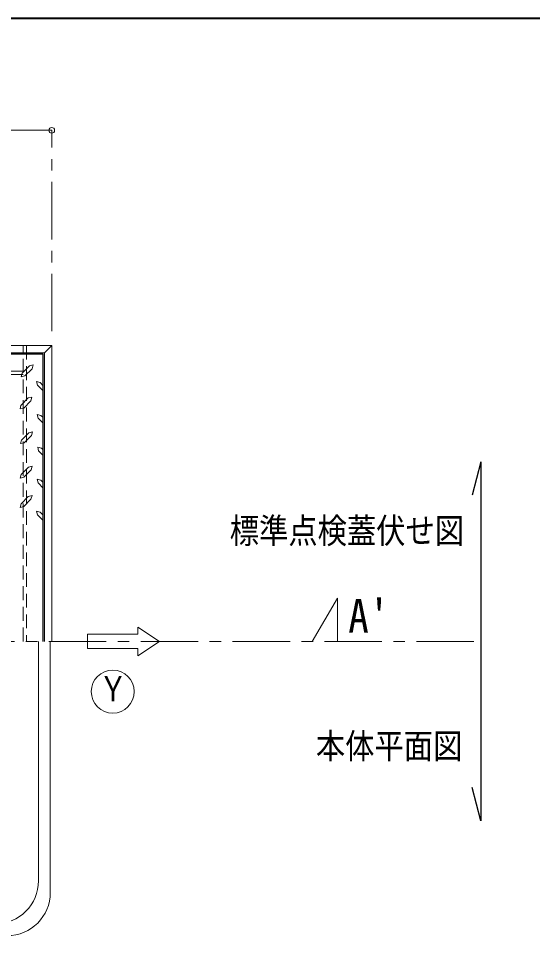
# Model space of a CAD drawing. Units: millimetres at full size, sheet at 1:8; details may follow other scales. Extents: x -1680 to 1560, y -1128 to 1120.
# Drawn here: x -433 to -74, y 481 to 1120 of the extents above; entities that cross this region are included whole.
import ezdxf
from ezdxf.enums import TextEntityAlignment as Align

# ---------------------------------------------------------------- set-up
doc = ezdxf.new("R2010")
doc.units = ezdxf.units.MM
doc.header["$LTSCALE"] = 8
doc.header["$PDMODE"] = 32
doc.header["$PDSIZE"] = 4
doc.linetypes.add('CHAIN1', pattern=[8, 5, -1, 1, -1])
doc.linetypes.add('DASHED1', pattern=[1.8, 1.2, -0.6])
doc.layers.add('0-0_ﾚｲﾔ1', color=4, linetype='Continuous', lineweight=9)
doc.styles.add('ＭＳ ゴシック', font='')
doc.styles.get('ＭＳ ゴシック').set_extended_font_data('MS Gothic')

msp = doc.modelspace()

# ---------------------------------------------------------------- linework, layer by layer
at = {"layer": '0-0_ﾚｲﾔ1', "color": 1, "lineweight": 40}
msp.add_line((1559.723, 1119.721), (-1680.277, 1119.721), dxfattribs=at)
at = {"layer": '0-0_ﾚｲﾔ1'}
for p, q in [((-1121.277, 1041.721), (-409.277, 1041.721)), ((-428.014, 870.614), (-422.951, 875.676)), ((-429.942, 872.462), (-430.585, 869.971)), ((-428.014, 870.614), (-430.585, 869.971)), ((-417.326, 866.114), (-419.898, 866.756)), ((-419.175, 864.185), (-419.898, 866.756)), ((-419.175, 864.185), (-415.277, 860.288)), ((-417.326, 866.114), (-415.277, 863.772)), ((-430.746, 850.122), (-431.389, 847.631)), ((-428.817, 848.274), (-423.755, 853.337)), ((-428.817, 848.274), (-431.389, 847.631)), ((-416.844, 843.131), (-419.416, 843.774)), ((-418.692, 841.203), (-419.416, 843.774)), ((-418.692, 841.203), (-415.277, 837.788)), ((-416.844, 843.131), (-415.277, 841.564)), ((-430.425, 825.935), (-431.067, 823.444)), ((-428.496, 824.087), (-423.433, 829.149)), ((-428.496, 824.087), (-431.067, 823.444)), ((-416.523, 820.31), (-419.094, 820.953)), ((-418.451, 818.381), (-419.094, 820.953)), ((-418.451, 818.381), (-415.277, 815.207)), ((-416.523, 820.31), (-415.277, 819.064)), ((-428.657, 800.14), (-423.594, 805.203)), ((-430.585, 801.989), (-431.228, 799.497)), ((-428.657, 800.14), (-431.228, 799.497)), ((-416.925, 798.051), (-419.496, 798.694)), ((-418.773, 796.122), (-419.496, 798.694)), ((-418.773, 796.122), (-415.277, 792.487)), ((-416.925, 798.051), (-415.277, 796.404)), ((-430.666, 781.578), (-425.603, 786.64)), ((-430.666, 781.578), (-431.308, 779.006)), ((-428.737, 779.73), (-431.308, 779.006)), ((-428.737, 779.73), (-423.755, 784.792)), ((-417.326, 775.792), (-419.898, 776.435)), ((-419.175, 773.864), (-419.898, 776.435)), ((-419.175, 773.864), (-415.277, 769.81)), ((-417.326, 775.792), (-415.277, 773.743)), ((-418.489, 518.932), (-418.489, 685.721))]:
    msp.add_line(p, q, dxfattribs=at)
at = {"layer": '0-0_ﾚｲﾔ1', "linetype": 'CHAIN1'}
for p, q in [((-409.277, 901.721), (-409.277, 1041.721)), ((-227.777, 685.721), (-210.277, 715.721)), ((-210.277, 685.721), (-210.277, 715.721)), ((-1371.277, 685.721), (-110.277, 685.721))]:
    msp.add_line(p, q, dxfattribs=at)
at = {"layer": '0-0_ﾚｲﾔ1', "color": 7, "lineweight": 18}
for p, q in [((-409.277, 891.721), (-1121.277, 891.721)), ((-414.277, 886.721), (-409.277, 891.721)), ((-409.277, 685.721), (-409.277, 891.721)), ((-414.277, 886.721), (-1116.277, 886.721)), ((-429.277, 886.721), (-429.277, 885.721)), ((-414.277, 685.721), (-414.277, 886.721)), ((-349.277, 690.721), (-349.277, 695.721)), ((-334.277, 685.721), (-349.277, 695.721)), ((-410.277, 685.721), (-410.277, 510.721)), ((-349.277, 675.721), (-334.277, 685.721)), ((-349.277, 680.721), (-384.277, 680.721)), ((-349.277, 675.721), (-349.277, 680.721))]:
    msp.add_line(p, q, dxfattribs=at)
at = {"layer": '0-0_ﾚｲﾔ1', "linetype": 'DASHED1'}
for p, q in [((-429.277, 886.721), (-429.277, 891.721)), ((-426.977, 891.721), (-426.977, 685.721)), ((-429.277, 685.721), (-429.277, 885.721)), ((-429.277, 874.021), (-1101.277, 874.021)), ((-429.277, 871.721), (-1101.277, 871.721))]:
    msp.add_line(p, q, dxfattribs=at)
at = {"layer": '0-0_ﾚｲﾔ1', "color": 5, "lineweight": 25}
for p, q in [((-415.277, 885.721), (-1115.277, 885.721)), ((-415.277, 685.721), (-415.277, 885.721)), ((-110.277, 810.721), (-116.489, 787.538)), ((-110.277, 810.721), (-110.277, 560.721)), ((-110.277, 560.721), (-116.489, 583.903))]:
    msp.add_line(p, q, dxfattribs=at)
at = {"layer": '0-0_ﾚｲﾔ1'}
for points in [[(-429.942, 872.462), (-424.8, 877.605), (-422.308, 878.247), (-422.951, 875.676)], [(-430.746, 850.122), (-425.603, 855.265), (-423.112, 855.908), (-423.755, 853.337)], [(-430.425, 825.935), (-425.282, 831.078), (-422.791, 831.721), (-423.433, 829.149)], [(-430.585, 801.989), (-425.442, 807.131), (-422.951, 807.774), (-423.594, 805.203)], [(-425.603, 786.64), (-423.032, 787.364), (-423.755, 784.792)]]:
    msp.add_lwpolyline(points, dxfattribs=at)
at = {"layer": '0-0_ﾚｲﾔ1', "color": 7, "lineweight": 18}
msp.add_lwpolyline([(-349.277, 690.721), (-384.277, 690.721), (-384.277, 680.721)], dxfattribs=at)
msp.add_circle((-366.777, 650.721), 15, dxfattribs=at)
at = {"layer": '0-0_ﾚｲﾔ1'}
msp.add_arc((-448.489, 518.932), 30, 270, 0, dxfattribs=at)
at = {"layer": '0-0_ﾚｲﾔ1', "color": 7, "lineweight": 18}
msp.add_arc((-440.277, 510.721), 30, 270, 0, dxfattribs=at)
at = {"layer": '0-0_ﾚｲﾔ1', "color": 1}
msp.add_point((-409.277, 1041.721), dxfattribs=at)

# ---------------------------------------------------------------- texts
at = {"layer": '0-0_ﾚｲﾔ1', "color": 7, "style": 'ＭＳ ゴシック'}
for s, height, width, p in [('標準点検蓋伏せ図', 17.6, 0.85, (-285.277, 748.721)), ("A'", 23.46, 0.9, (-202.777, 684.721)), ('Ｙ', 17.6, 0.85, (-376.777, 638.721)), ('本体平面図', 17.6, 0.85, (-225.277, 598.721))]:
    msp.add_text(s, height=height, dxfattribs=dict(at, width=width)).set_placement(p, align=Align.BOTTOM_LEFT)

doc.saveas('drawing.dxf')
